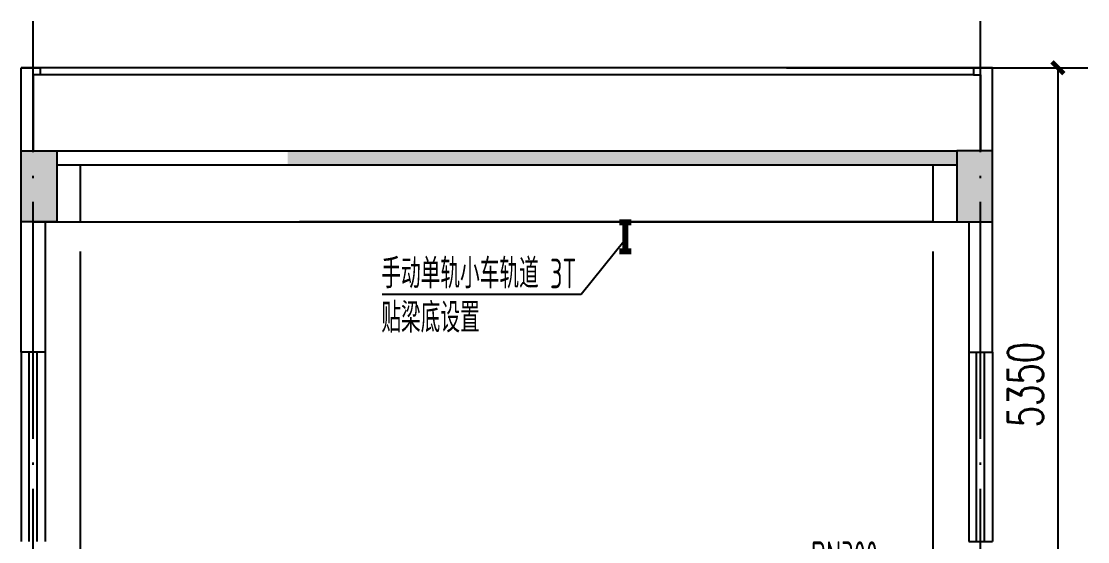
# Model space of a CAD drawing. Extents: x 84552 to 1115094, y -331058 to 102248.
# Drawn here: x 218627 to 227631, y 63641 to 68033 of the extents above; entities that cross this region are included whole.
import ezdxf

# ---------------------------------------------------------------- set-up
doc = ezdxf.new("R2010")
doc.units = 0
doc.header["$LTSCALE"] = 1000
doc.header["$MEASUREMENT"] = 0
doc.linetypes.add('DOTE', pattern=[2.42, 2, -0.2, 0.02, -0.2])
for name, color, linetype in [('DOTE', 1, 'Continuous'), ('PUB_DIM', 3, 'Continuous'), ('PUB_HATCH', 8, 'Continuous'), ('PUB_WALL', 9, 'Continuous'), ('WALL', 9, 'Continuous')]:
    doc.layers.add(name, color=color, linetype=linetype)
doc.layers.add('给水管', color=3, linetype='Continuous', lineweight=100)
doc.styles.add('_TCH_DIM_T3', font='SIMPLEX', dxfattribs={"width": 0.705882, "bigfont": 'GBCBIG'})
doc.styles.add('sceie', font='sceie.shx', dxfattribs={"width": 0.7, "bigfont": 'sceic.shx'})

# ---------------------------------------------------------------- blocks, each defined once
blk = doc.blocks.new('_ArchTick')
at = {"color": 0, "linetype": 'ByBlock', "const_width": 0.4}
blk.add_lwpolyline([(-0.5, -0.5), (0.5, 0.5)], dxfattribs=at)

msp = doc.modelspace()

# ---------------------------------------------------------------- hatches: boundary and pattern name
at = {"layer": 'PUB_HATCH'}
msp.add_hatch(color=256, dxfattribs=at).paths.add_polyline_path([(226526.8, 66820.6), (226526.8, 66940.6), (220876.8, 66940.6), (220876.8, 66820.6)])
at = {"layer": 'PUB_WALL'}
for points in [[(226826.8, 66340.6), (226826.8, 66940.6), (226786.8, 66900.6), (226786.8, 66380.6)], [(226526.8, 66340.6), (226826.8, 66340.6), (226786.8, 66380.6), (226566.8, 66380.6)]]:
    msp.add_hatch(color=256, dxfattribs=at).paths.add_polyline_path(points)

# ---------------------------------------------------------------- linework, layer by layer
for p, q in [((226666.8, 67640.6), (218626.8, 67640.6)), ((226666.8, 67580.6), (218726.8, 67580.6)), ((218626.8, 66940.6), (218926.8, 66940.6)), ((218626.8, 66340.6), (218626.8, 66940.6)), ((218926.8, 66940.6), (218926.8, 66340.6)), ((226526.8, 66940.6), (226526.8, 66340.6)), ((226826.8, 66940.6), (226526.8, 66940.6)), ((226826.8, 66340.6), (226826.8, 66940.6)), ((219126.8, 66340.6), (219126.8, 66820.6)), ((226326.8, 66340.6), (226326.8, 66820.6)), ((218926.8, 66340.6), (218626.8, 66340.6)), ((226326.8, 66340.6), (220976.8, 66340.6)), ((226526.8, 66340.6), (226826.8, 66340.6)), ((223355, 65730.7), (223726.3, 66191.4)), ((219126.8, 60440.6), (219126.8, 66090.6)), ((226326.8, 60440.6), (226326.8, 66090.6)), ((218626.8, 65240.6), (218626.8, 63640.6)), ((218826.8, 65240.6), (218626.8, 65240.6)), ((218693.5, 63640.6), (218693.5, 65240.6)), ((218760.1, 63640.6), (218760.1, 65240.6)), ((218826.8, 65240.6), (218826.8, 63640.6)), ((226626.8, 65240.6), (226626.8, 63640.6)), ((226626.8, 65240.6), (226826.8, 65240.6)), ((226693.5, 63640.6), (226693.5, 65240.6)), ((226760.1, 63640.6), (226760.1, 65240.6)), ((226826.8, 65240.6), (226826.8, 63640.6)), ((226626.8, 63640.6), (226826.8, 63640.6))]:
    msp.add_line(p, q)
at = {"color": 0}
for p, q in [((218626.8, 66940.6), (218626.8, 67640.6)), ((218626.8, 67640.6), (218786.8, 67640.6)), ((218726.8, 67640.6), (218786.8, 67640.6)), ((218786.8, 67640.6), (218786.8, 67580.6)), ((218786.8, 67640.6), (218786.8, 67580.6)), ((226726.8, 67640.6), (226666.8, 67640.6)), ((226666.8, 67640.6), (226666.8, 67580.6)), ((226826.8, 67640.6), (226666.8, 67640.6)), ((226666.8, 67640.6), (226666.8, 67580.6)), ((226826.8, 66940.6), (226826.8, 67640.6)), ((218786.8, 67580.6), (218726.8, 67580.6)), ((218786.8, 67580.6), (218726.8, 67580.6)), ((218726.8, 67580.6), (218726.8, 66940.6)), ((226666.8, 67580.6), (226726.8, 67580.6)), ((226666.8, 67580.6), (226726.8, 67580.6)), ((226726.8, 67580.6), (226726.8, 66940.6))]:
    msp.add_line(p, q, dxfattribs=at)
at = {"color": 6, "linetype": 'Continuous', "lineweight": -2}
msp.add_line((218726.8, 66340.6), (226626.8, 66340.6), dxfattribs=at)
at = {"lineweight": 80}
for p, q in [((223775.3, 66334.7), (223677.2, 66334.7)), ((223726.3, 66334.7), (223726.3, 66090.6)), ((223775.3, 66090.6), (223677.2, 66090.6))]:
    msp.add_line(p, q, dxfattribs=at)
at = {"ltscale": 200}
msp.add_line((221673.3, 65730.7), (223355, 65730.7), dxfattribs=at)
at = {"layer": 'DOTE', "linetype": 'DOTE'}
for p, q in [((218726.8, 59667.9), (218726.8, 68032.6)), ((226726.8, 59667.9), (226726.8, 68032.6)), ((218726.8, 59667.9), (218726.8, 67580.6))]:
    msp.add_line(p, q, dxfattribs=at)
at = {"layer": 'PUB_DIM'}
for p, q in [((225087.2, 67640.8), (227630.9, 67640.8)), ((227380.9, 62290.6), (227380.9, 67640.8))]:
    msp.add_line(p, q, dxfattribs=at)
at = {"layer": 'PUB_HATCH'}
for points in [[(218926.8, 66340.6), (218626.8, 66340.6), (218926.8, 66940.6), (218626.8, 66940.6)], [(226526.8, 66340.6), (226826.8, 66340.6), (226526.8, 66940.6), (226826.8, 66940.6)]]:
    msp.add_solid(points, dxfattribs=at)
at = {"layer": 'WALL'}
for p, q in [((218626.8, 66940.6), (226526.8, 66940.6)), ((218926.8, 66820.6), (226526.8, 66820.6)), ((218626.8, 65240.6), (218626.8, 66340.6)), ((218826.8, 66340.6), (218826.8, 65240.6)), ((226626.8, 66340.6), (226626.8, 65240.6)), ((226826.8, 65240.6), (226826.8, 66340.6)), ((218826.8, 65240.6), (218626.8, 65240.6)), ((226626.8, 65240.6), (226826.8, 65240.6))]:
    msp.add_line(p, q, dxfattribs=at)

# ---------------------------------------------------------------- block references
at = {"layer": 'PUB_DIM', "xscale": 100, "yscale": 100, "zscale": 100, "rotation": 90}
msp.add_blockref('_ArchTick', (227380.9, 67640.8), dxfattribs=at)

# ---------------------------------------------------------------- texts
at = {"layer": 'PUB_DIM', "color": 7, "insert": (227105.9, 64965.7), "char_height": 297.5, "attachment_point": 5, "rotation": 90, "style": '_TCH_DIM_T3'}
msp.add_mtext('\\A1;5350', dxfattribs=at)
at = {"layer": '给水管', "color": 2, "lineweight": -3, "ltscale": 200, "style": 'sceie', "width": 0.7}
for s, p in [('手动单轨小车轨道 3T', (221666.4, 65779)), ('贴梁底设置', (221666.4, 65406))]:
    msp.add_text(s, height=250, dxfattribs=at).set_placement(p)
at = {"layer": '给水管', "color": 0, "lineweight": -3, "ltscale": 200, "style": 'sceie', "width": 0.7}
msp.add_text('DN300', height=250, dxfattribs=at).set_placement((225293.8, 63393.3))

doc.saveas('drawing.dxf')
